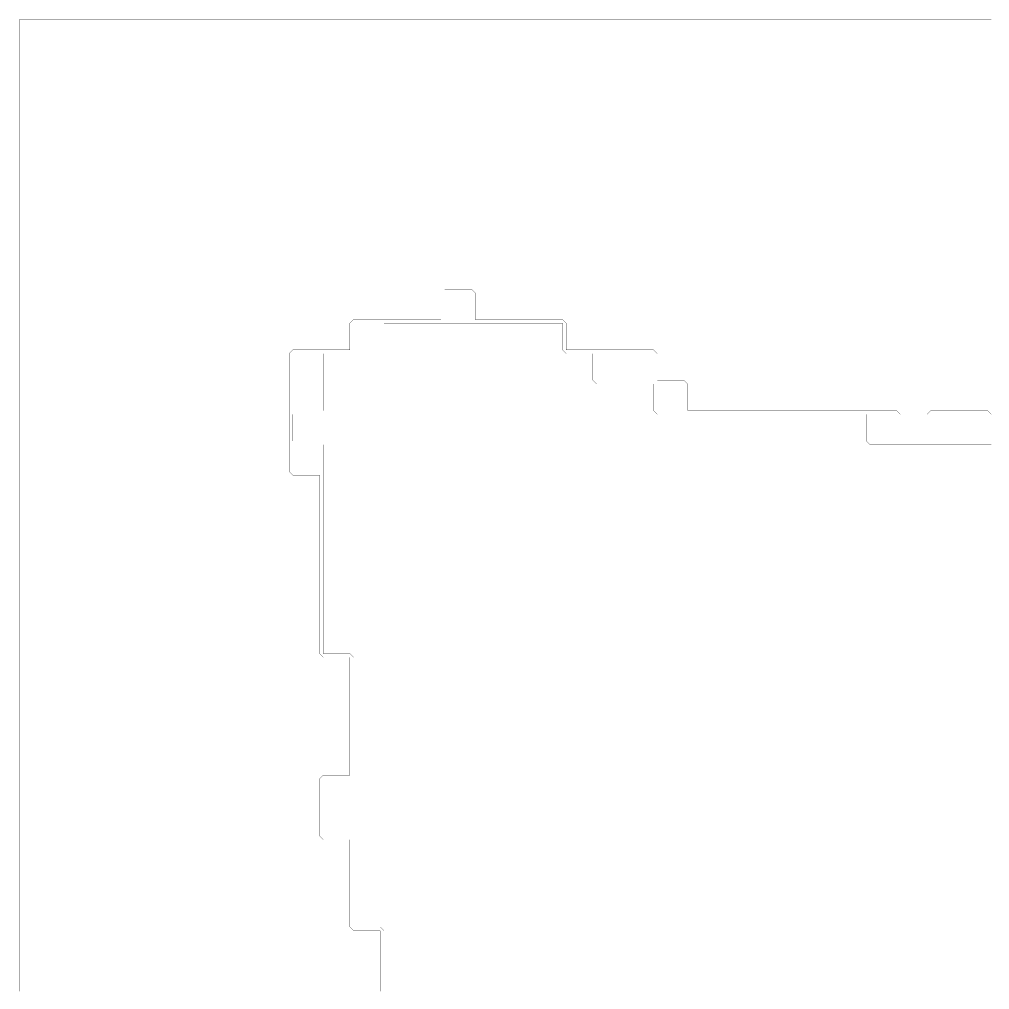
# Model space of a CAD drawing. Header units: metres. Extents: x 0 to 4990, y -4990 to 0.
# Drawn here: x 0 to 2495, y -2495 to 0 of the extents above; entities that cross this region are included whole.
import ezdxf

# ---------------------------------------------------------------- set-up
doc = ezdxf.new("R2010")
doc.units = ezdxf.units.M
doc.layers.add('conductor', color=1, linetype='Continuous')
doc.layers.add('substrate', color=5, linetype='Continuous')

msp = doc.modelspace()

# ---------------------------------------------------------------- linework, layer by layer
at = {"layer": 'conductor', "const_width": 0.5}
msp.add_lwpolyline([(2500, -1093.75), (2490.234375, -1093.75), (2480.46875, -1093.75), (2470.703125, -1093.75), (2460.9375, -1093.75), (2451.171875, -1093.75), (2441.40625, -1093.75), (2431.640625, -1093.75), (2421.875, -1093.75), (2412.109375, -1093.75), (2402.34375, -1093.75), (2392.578125, -1093.75), (2382.8125, -1093.75), (2373.046875, -1093.75), (2363.28125, -1093.75), (2353.515625, -1093.75), (2343.75, -1093.75), (2333.984375, -1093.75), (2324.21875, -1093.75), (2314.453125, -1093.75), (2304.6875, -1093.75), (2294.921875, -1093.75), (2285.15625, -1093.75), (2275.390625, -1093.75), (2265.625, -1093.75), (2255.859375, -1093.75), (2246.09375, -1093.75), (2236.328125, -1093.75), (2226.5625, -1093.75), (2216.796875, -1093.75), (2207.03125, -1093.75), (2197.265625, -1093.75), (2187.5, -1093.75), (2177.734375, -1083.984375), (2177.734375, -1074.21875), (2177.734375, -1064.453125), (2177.734375, -1054.6875), (2177.734375, -1044.921875), (2177.734375, -1035.15625), (2177.734375, -1025.390625), (2177.734375, -1015.625), (2167.96875, -1015.625), (2158.203125, -1015.625), (2148.4375, -1015.625), (2138.671875, -1015.625), (2128.90625, -1015.625), (2119.140625, -1015.625), (2109.375, -1015.625), (2099.609375, -1015.625), (2089.84375, -1015.625), (2080.078125, -1015.625), (2070.3125, -1015.625), (2060.546875, -1015.625), (2050.78125, -1015.625), (2041.015625, -1015.625), (2031.25, -1015.625), (2021.484375, -1015.625), (2011.71875, -1015.625), (2001.953125, -1015.625), (1992.1875, -1015.625), (1982.421875, -1015.625), (1972.65625, -1015.625), (1962.890625, -1015.625), (1953.125, -1015.625), (1943.359375, -1015.625), (1933.59375, -1015.625), (1923.828125, -1015.625), (1914.0625, -1015.625), (1904.296875, -1015.625), (1894.53125, -1015.625), (1884.765625, -1015.625), (1875, -1015.625), (1865.234375, -1015.625), (1855.46875, -1015.625), (1845.703125, -1015.625), (1835.9375, -1015.625), (1826.171875, -1015.625), (1816.40625, -1015.625), (1806.640625, -1015.625), (1796.875, -1015.625), (1787.109375, -1015.625), (1777.34375, -1015.625), (1767.578125, -1015.625), (1757.8125, -1015.625), (1748.046875, -1015.625), (1738.28125, -1015.625), (1728.515625, -1015.625), (1718.75, -1015.625), (1708.984375, -1015.625), (1699.21875, -1015.625), (1689.453125, -1015.625), (1679.6875, -1015.625), (1669.921875, -1015.625), (1660.15625, -1015.625), (1650.390625, -1015.625), (1640.625, -1015.625), (1630.859375, -1005.859375), (1630.859375, -996.09375), (1630.859375, -986.328125), (1630.859375, -976.5625), (1630.859375, -966.796875), (1630.859375, -957.03125), (1630.859375, -947.265625), (1630.859375, -937.5), (1621.09375, -937.5), (1611.328125, -937.5), (1601.5625, -937.5), (1591.796875, -937.5), (1582.03125, -937.5), (1572.265625, -937.5), (1562.5, -937.5), (1552.734375, -937.5), (1542.96875, -937.5), (1533.203125, -937.5), (1523.4375, -937.5), (1513.671875, -937.5), (1503.90625, -937.5), (1494.140625, -937.5), (1484.375, -937.5), (1474.609375, -927.734375), (1474.609375, -917.96875), (1474.609375, -908.203125), (1474.609375, -898.4375), (1474.609375, -888.671875), (1474.609375, -878.90625), (1474.609375, -869.140625), (1474.609375, -859.375), (1464.84375, -859.375), (1455.078125, -859.375), (1445.3125, -859.375), (1435.546875, -859.375), (1425.78125, -859.375), (1416.015625, -859.375), (1406.25, -859.375), (1396.484375, -849.609375), (1396.484375, -839.84375), (1396.484375, -830.078125), (1396.484375, -820.3125), (1396.484375, -810.546875), (1396.484375, -800.78125), (1396.484375, -791.015625), (1396.484375, -781.25), (1386.71875, -781.25), (1376.953125, -781.25), (1367.1875, -781.25), (1357.421875, -781.25), (1347.65625, -781.25), (1337.890625, -781.25), (1328.125, -781.25), (1318.359375, -781.25), (1308.59375, -781.25), (1298.828125, -781.25), (1289.0625, -781.25), (1279.296875, -781.25), (1269.53125, -781.25), (1259.765625, -781.25), (1250, -781.25), (1240.234375, -781.25), (1230.46875, -781.25), (1220.703125, -781.25), (1210.9375, -781.25), (1201.171875, -781.25), (1191.40625, -781.25), (1181.640625, -781.25), (1171.875, -781.25), (1162.109375, -781.25), (1152.34375, -781.25), (1142.578125, -781.25), (1132.8125, -781.25), (1123.046875, -781.25), (1113.28125, -781.25), (1103.515625, -781.25), (1093.75, -781.25), (1083.984375, -781.25), (1074.21875, -781.25), (1064.453125, -781.25), (1054.6875, -781.25), (1044.921875, -781.25), (1035.15625, -781.25), (1025.390625, -781.25), (1015.625, -781.25), (1005.859375, -781.25), (996.09375, -781.25), (986.328125, -781.25), (976.5625, -781.25), (966.796875, -781.25), (957.03125, -781.25), (947.265625, -781.25), (937.5, -781.25), (937.5, -791.015625), (937.5, -800.78125), (937.5, -810.546875), (937.5, -820.3125), (937.5, -830.078125), (937.5, -839.84375), (937.5, -849.609375), (927.734375, -859.375), (917.96875, -859.375), (908.203125, -859.375), (898.4375, -859.375), (888.671875, -859.375), (878.90625, -859.375), (869.140625, -859.375), (859.375, -859.375), (849.609375, -859.375), (839.84375, -859.375), (830.078125, -859.375), (820.3125, -859.375), (810.546875, -859.375), (800.78125, -859.375), (791.015625, -859.375), (781.25, -859.375), (781.25, -869.140625), (781.25, -878.90625), (781.25, -888.671875), (781.25, -898.4375), (781.25, -908.203125), (781.25, -917.96875), (781.25, -927.734375), (781.25, -937.5), (781.25, -947.265625), (781.25, -957.03125), (781.25, -966.796875), (781.25, -976.5625), (781.25, -986.328125), (781.25, -996.09375), (781.25, -1005.859375), (771.484375, -1015.625), (761.71875, -1015.625), (751.953125, -1015.625), (742.1875, -1015.625), (732.421875, -1015.625), (722.65625, -1015.625), (712.890625, -1015.625), (703.125, -1015.625), (703.125, -1025.390625), (703.125, -1035.15625), (703.125, -1044.921875), (703.125, -1054.6875), (703.125, -1064.453125), (703.125, -1074.21875), (703.125, -1083.984375), (712.890625, -1083.984375), (722.65625, -1083.984375), (732.421875, -1083.984375), (742.1875, -1083.984375), (751.953125, -1083.984375), (761.71875, -1083.984375), (771.484375, -1083.984375), (781.25, -1093.75), (781.25, -1103.515625), (781.25, -1113.28125), (781.25, -1123.046875), (781.25, -1132.8125), (781.25, -1142.578125), (781.25, -1152.34375), (781.25, -1162.109375), (781.25, -1171.875), (781.25, -1181.640625), (781.25, -1191.40625), (781.25, -1201.171875), (781.25, -1210.9375), (781.25, -1220.703125), (781.25, -1230.46875), (781.25, -1240.234375), (781.25, -1250), (781.25, -1259.765625), (781.25, -1269.53125), (781.25, -1279.296875), (781.25, -1289.0625), (781.25, -1298.828125), (781.25, -1308.59375), (781.25, -1318.359375), (781.25, -1328.125), (781.25, -1337.890625), (781.25, -1347.65625), (781.25, -1357.421875), (781.25, -1367.1875), (781.25, -1376.953125), (781.25, -1386.71875), (781.25, -1396.484375), (781.25, -1406.25), (781.25, -1416.015625), (781.25, -1425.78125), (781.25, -1435.546875), (781.25, -1445.3125), (781.25, -1455.078125), (781.25, -1464.84375), (781.25, -1474.609375), (781.25, -1484.375), (781.25, -1494.140625), (781.25, -1503.90625), (781.25, -1513.671875), (781.25, -1523.4375), (781.25, -1533.203125), (781.25, -1542.96875), (781.25, -1552.734375), (781.25, -1562.5), (781.25, -1572.265625), (781.25, -1582.03125), (781.25, -1591.796875), (781.25, -1601.5625), (781.25, -1611.328125), (781.25, -1621.09375), (781.25, -1630.859375), (791.015625, -1630.859375), (800.78125, -1630.859375), (810.546875, -1630.859375), (820.3125, -1630.859375), (830.078125, -1630.859375), (839.84375, -1630.859375), (849.609375, -1630.859375), (859.375, -1640.625), (859.375, -1650.390625), (859.375, -1660.15625), (859.375, -1669.921875), (859.375, -1679.6875), (859.375, -1689.453125), (859.375, -1699.21875), (859.375, -1708.984375), (859.375, -1718.75), (859.375, -1728.515625), (859.375, -1738.28125), (859.375, -1748.046875), (859.375, -1757.8125), (859.375, -1767.578125), (859.375, -1777.34375), (859.375, -1787.109375), (859.375, -1796.875), (859.375, -1806.640625), (859.375, -1816.40625), (859.375, -1826.171875), (859.375, -1835.9375), (859.375, -1845.703125), (859.375, -1855.46875), (859.375, -1865.234375), (859.375, -1875), (859.375, -1884.765625), (859.375, -1894.53125), (859.375, -1904.296875), (859.375, -1914.0625), (859.375, -1923.828125), (859.375, -1933.59375), (859.375, -1943.359375), (859.375, -1953.125), (859.375, -1962.890625), (859.375, -1972.65625), (859.375, -1982.421875), (859.375, -1992.1875), (859.375, -2001.953125), (859.375, -2011.71875), (859.375, -2021.484375), (859.375, -2031.25), (859.375, -2041.015625), (859.375, -2050.78125), (859.375, -2060.546875), (859.375, -2070.3125), (859.375, -2080.078125), (859.375, -2089.84375), (859.375, -2099.609375), (859.375, -2109.375), (859.375, -2119.140625), (859.375, -2128.90625), (859.375, -2138.671875), (859.375, -2148.4375), (859.375, -2158.203125), (859.375, -2167.96875), (859.375, -2177.734375), (859.375, -2187.5), (859.375, -2197.265625), (859.375, -2207.03125), (859.375, -2216.796875), (859.375, -2226.5625), (859.375, -2236.328125), (859.375, -2246.09375), (859.375, -2255.859375), (859.375, -2265.625), (859.375, -2275.390625), (859.375, -2285.15625), (859.375, -2294.921875), (859.375, -2304.6875), (859.375, -2314.453125), (859.375, -2324.21875), (859.375, -2333.984375), (869.140625, -2333.984375), (878.90625, -2333.984375), (888.671875, -2333.984375), (898.4375, -2333.984375), (908.203125, -2333.984375), (917.96875, -2333.984375), (927.734375, -2333.984375), (937.5, -2343.75), (937.5, -2353.515625), (937.5, -2363.28125), (937.5, -2373.046875), (937.5, -2382.8125), (937.5, -2392.578125), (937.5, -2402.34375), (937.5, -2412.109375), (937.5, -2421.875), (937.5, -2431.640625), (937.5, -2441.40625), (937.5, -2451.171875), (937.5, -2460.9375), (937.5, -2470.703125), (937.5, -2480.46875), (937.5, -2490.234375), (937.5, -2500)], dxfattribs=at)
at = {"layer": 'substrate', "const_width": 0.5}
for points in [[(2500, 0), (2490.234375, 0), (2480.46875, 0), (2470.703125, 0), (2460.9375, 0), (2451.171875, 0), (2441.40625, 0), (2431.640625, 0), (2421.875, 0), (2412.109375, 0), (2402.34375, 0), (2392.578125, 0), (2382.8125, 0), (2373.046875, 0), (2363.28125, 0), (2353.515625, 0), (2343.75, 0), (2333.984375, 0), (2324.21875, 0), (2314.453125, 0), (2304.6875, 0), (2294.921875, 0), (2285.15625, 0), (2275.390625, 0), (2265.625, 0), (2255.859375, 0), (2246.09375, 0), (2236.328125, 0), (2226.5625, 0), (2216.796875, 0), (2207.03125, 0), (2197.265625, 0), (2187.5, 0), (2177.734375, 0), (2167.96875, 0), (2158.203125, 0), (2148.4375, 0), (2138.671875, 0), (2128.90625, 0), (2119.140625, 0), (2109.375, 0), (2099.609375, 0), (2089.84375, 0), (2080.078125, 0), (2070.3125, 0), (2060.546875, 0), (2050.78125, 0), (2041.015625, 0), (2031.25, 0), (2021.484375, 0), (2011.71875, 0), (2001.953125, 0), (1992.1875, 0), (1982.421875, 0), (1972.65625, 0), (1962.890625, 0), (1953.125, 0), (1943.359375, 0), (1933.59375, 0), (1923.828125, 0), (1914.0625, 0), (1904.296875, 0), (1894.53125, 0), (1884.765625, 0), (1875, 0), (1865.234375, 0), (1855.46875, 0), (1845.703125, 0), (1835.9375, 0), (1826.171875, 0), (1816.40625, 0), (1806.640625, 0), (1796.875, 0), (1787.109375, 0), (1777.34375, 0), (1767.578125, 0), (1757.8125, 0), (1748.046875, 0), (1738.28125, 0), (1728.515625, 0), (1718.75, 0), (1708.984375, 0), (1699.21875, 0), (1689.453125, 0), (1679.6875, 0), (1669.921875, 0), (1660.15625, 0), (1650.390625, 0), (1640.625, 0), (1630.859375, 0), (1621.09375, 0), (1611.328125, 0), (1601.5625, 0), (1591.796875, 0), (1582.03125, 0), (1572.265625, 0), (1562.5, 0), (1552.734375, 0), (1542.96875, 0), (1533.203125, 0), (1523.4375, 0), (1513.671875, 0), (1503.90625, 0), (1494.140625, 0), (1484.375, 0), (1474.609375, 0), (1464.84375, 0), (1455.078125, 0), (1445.3125, 0), (1435.546875, 0), (1425.78125, 0), (1416.015625, 0), (1406.25, 0), (1396.484375, 0), (1386.71875, 0), (1376.953125, 0), (1367.1875, 0), (1357.421875, 0), (1347.65625, 0), (1337.890625, 0), (1328.125, 0), (1318.359375, 0), (1308.59375, 0), (1298.828125, 0), (1289.0625, 0), (1279.296875, 0), (1269.53125, 0), (1259.765625, 0), (1250, 0), (1240.234375, 0), (1230.46875, 0), (1220.703125, 0), (1210.9375, 0), (1201.171875, 0), (1191.40625, 0), (1181.640625, 0), (1171.875, 0), (1162.109375, 0), (1152.34375, 0), (1142.578125, 0), (1132.8125, 0), (1123.046875, 0), (1113.28125, 0), (1103.515625, 0), (1093.75, 0), (1083.984375, 0), (1074.21875, 0), (1064.453125, 0), (1054.6875, 0), (1044.921875, 0), (1035.15625, 0), (1025.390625, 0), (1015.625, 0), (1005.859375, 0), (996.09375, 0), (986.328125, 0), (976.5625, 0), (966.796875, 0), (957.03125, 0), (947.265625, 0), (937.5, 0), (927.734375, 0), (917.96875, 0), (908.203125, 0), (898.4375, 0), (888.671875, 0), (878.90625, 0), (869.140625, 0), (859.375, 0), (849.609375, 0), (839.84375, 0), (830.078125, 0), (820.3125, 0), (810.546875, 0), (800.78125, 0), (791.015625, 0), (781.25, 0), (771.484375, 0), (761.71875, 0), (751.953125, 0), (742.1875, 0), (732.421875, 0), (722.65625, 0), (712.890625, 0), (703.125, 0), (693.359375, 0), (683.59375, 0), (673.828125, 0), (664.0625, 0), (654.296875, 0), (644.53125, 0), (634.765625, 0), (625, 0), (615.234375, 0), (605.46875, 0), (595.703125, 0), (585.9375, 0), (576.171875, 0), (566.40625, 0), (556.640625, 0), (546.875, 0), (537.109375, 0), (527.34375, 0), (517.578125, 0), (507.8125, 0), (498.046875, 0), (488.28125, 0), (478.515625, 0), (468.75, 0), (458.984375, 0), (449.21875, 0), (439.453125, 0), (429.6875, 0), (419.921875, 0), (410.15625, 0), (400.390625, 0), (390.625, 0), (380.859375, 0), (371.09375, 0), (361.328125, 0), (351.5625, 0), (341.796875, 0), (332.03125, 0), (322.265625, 0), (312.5, 0), (302.734375, 0), (292.96875, 0), (283.203125, 0), (273.4375, 0), (263.671875, 0), (253.90625, 0), (244.140625, 0), (234.375, 0), (224.609375, 0), (214.84375, 0), (205.078125, 0), (195.3125, 0), (185.546875, 0), (175.78125, 0), (166.015625, 0), (156.25, 0), (146.484375, 0), (136.71875, 0), (126.953125, 0), (117.1875, 0), (107.421875, 0), (97.65625, 0), (87.890625, 0), (78.125, 0), (68.359375, 0), (58.59375, 0), (48.828125, 0), (39.0625, 0), (29.296875, 0), (19.53125, 0), (9.765625, 0), (0, 0), (0, -9.765625), (0, -19.53125), (0, -29.296875), (0, -39.0625), (0, -48.828125), (0, -58.59375), (0, -68.359375), (0, -78.125), (0, -87.890625), (0, -97.65625), (0, -107.421875), (0, -117.1875), (0, -126.953125), (0, -136.71875), (0, -146.484375), (0, -156.25), (0, -166.015625), (0, -175.78125), (0, -185.546875), (0, -195.3125), (0, -205.078125), (0, -214.84375), (0, -224.609375), (0, -234.375), (0, -244.140625), (0, -253.90625), (0, -263.671875), (0, -273.4375), (0, -283.203125), (0, -292.96875), (0, -302.734375), (0, -312.5), (0, -322.265625), (0, -332.03125), (0, -341.796875), (0, -351.5625), (0, -361.328125), (0, -371.09375), (0, -380.859375), (0, -390.625), (0, -400.390625), (0, -410.15625), (0, -419.921875), (0, -429.6875), (0, -439.453125), (0, -449.21875), (0, -458.984375), (0, -468.75), (0, -478.515625), (0, -488.28125), (0, -498.046875), (0, -507.8125), (0, -517.578125), (0, -527.34375), (0, -537.109375), (0, -546.875), (0, -556.640625), (0, -566.40625), (0, -576.171875), (0, -585.9375), (0, -595.703125), (0, -605.46875), (0, -615.234375), (0, -625), (0, -634.765625), (0, -644.53125), (0, -654.296875), (0, -664.0625), (0, -673.828125), (0, -683.59375), (0, -693.359375), (0, -703.125), (0, -712.890625), (0, -722.65625), (0, -732.421875), (0, -742.1875), (0, -751.953125), (0, -761.71875), (0, -771.484375), (0, -781.25), (0, -791.015625), (0, -800.78125), (0, -810.546875), (0, -820.3125), (0, -830.078125), (0, -839.84375), (0, -849.609375), (0, -859.375), (0, -869.140625), (0, -878.90625), (0, -888.671875), (0, -898.4375), (0, -908.203125), (0, -917.96875), (0, -927.734375), (0, -937.5), (0, -947.265625), (0, -957.03125), (0, -966.796875), (0, -976.5625), (0, -986.328125), (0, -996.09375), (0, -1005.859375), (0, -1015.625), (0, -1025.390625), (0, -1035.15625), (0, -1044.921875), (0, -1054.6875), (0, -1064.453125), (0, -1074.21875), (0, -1083.984375), (0, -1093.75), (0, -1103.515625), (0, -1113.28125), (0, -1123.046875), (0, -1132.8125), (0, -1142.578125), (0, -1152.34375), (0, -1162.109375), (0, -1171.875), (0, -1181.640625), (0, -1191.40625), (0, -1201.171875), (0, -1210.9375), (0, -1220.703125), (0, -1230.46875), (0, -1240.234375), (0, -1250), (0, -1259.765625), (0, -1269.53125), (0, -1279.296875), (0, -1289.0625), (0, -1298.828125), (0, -1308.59375), (0, -1318.359375), (0, -1328.125), (0, -1337.890625), (0, -1347.65625), (0, -1357.421875), (0, -1367.1875), (0, -1376.953125), (0, -1386.71875), (0, -1396.484375), (0, -1406.25), (0, -1416.015625), (0, -1425.78125), (0, -1435.546875), (0, -1445.3125), (0, -1455.078125), (0, -1464.84375), (0, -1474.609375), (0, -1484.375), (0, -1494.140625), (0, -1503.90625), (0, -1513.671875), (0, -1523.4375), (0, -1533.203125), (0, -1542.96875), (0, -1552.734375), (0, -1562.5), (0, -1572.265625), (0, -1582.03125), (0, -1591.796875), (0, -1601.5625), (0, -1611.328125), (0, -1621.09375), (0, -1630.859375), (0, -1640.625), (0, -1650.390625), (0, -1660.15625), (0, -1669.921875), (0, -1679.6875), (0, -1689.453125), (0, -1699.21875), (0, -1708.984375), (0, -1718.75), (0, -1728.515625), (0, -1738.28125), (0, -1748.046875), (0, -1757.8125), (0, -1767.578125), (0, -1777.34375), (0, -1787.109375), (0, -1796.875), (0, -1806.640625), (0, -1816.40625), (0, -1826.171875), (0, -1835.9375), (0, -1845.703125), (0, -1855.46875), (0, -1865.234375), (0, -1875), (0, -1884.765625), (0, -1894.53125), (0, -1904.296875), (0, -1914.0625), (0, -1923.828125), (0, -1933.59375), (0, -1943.359375), (0, -1953.125), (0, -1962.890625), (0, -1972.65625), (0, -1982.421875), (0, -1992.1875), (0, -2001.953125), (0, -2011.71875), (0, -2021.484375), (0, -2031.25), (0, -2041.015625), (0, -2050.78125), (0, -2060.546875), (0, -2070.3125), (0, -2080.078125), (0, -2089.84375), (0, -2099.609375), (0, -2109.375), (0, -2119.140625), (0, -2128.90625), (0, -2138.671875), (0, -2148.4375), (0, -2158.203125), (0, -2167.96875), (0, -2177.734375), (0, -2187.5), (0, -2197.265625), (0, -2207.03125), (0, -2216.796875), (0, -2226.5625), (0, -2236.328125), (0, -2246.09375), (0, -2255.859375), (0, -2265.625), (0, -2275.390625), (0, -2285.15625), (0, -2294.921875), (0, -2304.6875), (0, -2314.453125), (0, -2324.21875), (0, -2333.984375), (0, -2343.75), (0, -2353.515625), (0, -2363.28125), (0, -2373.046875), (0, -2382.8125), (0, -2392.578125), (0, -2402.34375), (0, -2412.109375), (0, -2421.875), (0, -2431.640625), (0, -2441.40625), (0, -2451.171875), (0, -2460.9375), (0, -2470.703125), (0, -2480.46875), (0, -2490.234375), (0, -2500)], [(927.734375, -2500), (927.734375, -2490.234375), (927.734375, -2480.46875), (927.734375, -2470.703125), (927.734375, -2460.9375), (927.734375, -2451.171875), (927.734375, -2441.40625), (927.734375, -2431.640625), (927.734375, -2421.875), (927.734375, -2412.109375), (927.734375, -2402.34375), (927.734375, -2392.578125), (927.734375, -2382.8125), (927.734375, -2373.046875), (927.734375, -2363.28125), (927.734375, -2353.515625), (927.734375, -2343.75), (917.96875, -2343.75), (908.203125, -2343.75), (898.4375, -2343.75), (888.671875, -2343.75), (878.90625, -2343.75), (869.140625, -2343.75), (859.375, -2343.75), (849.609375, -2333.984375), (849.609375, -2324.21875), (849.609375, -2314.453125), (849.609375, -2304.6875), (849.609375, -2294.921875), (849.609375, -2285.15625), (849.609375, -2275.390625), (849.609375, -2265.625), (849.609375, -2255.859375), (849.609375, -2246.09375), (849.609375, -2236.328125), (849.609375, -2226.5625), (849.609375, -2216.796875), (849.609375, -2207.03125), (849.609375, -2197.265625), (849.609375, -2187.5), (849.609375, -2177.734375), (849.609375, -2167.96875), (849.609375, -2158.203125), (849.609375, -2148.4375), (849.609375, -2138.671875), (849.609375, -2128.90625), (849.609375, -2119.140625), (849.609375, -2109.375), (839.84375, -2109.375), (830.078125, -2109.375), (820.3125, -2109.375), (810.546875, -2109.375), (800.78125, -2109.375), (791.015625, -2109.375), (781.25, -2109.375), (771.484375, -2099.609375), (771.484375, -2089.84375), (771.484375, -2080.078125), (771.484375, -2070.3125), (771.484375, -2060.546875), (771.484375, -2050.78125), (771.484375, -2041.015625), (771.484375, -2031.25), (771.484375, -2021.484375), (771.484375, -2011.71875), (771.484375, -2001.953125), (771.484375, -1992.1875), (771.484375, -1982.421875), (771.484375, -1972.65625), (771.484375, -1962.890625), (771.484375, -1953.125), (781.25, -1943.359375), (791.015625, -1943.359375), (800.78125, -1943.359375), (810.546875, -1943.359375), (820.3125, -1943.359375), (830.078125, -1943.359375), (839.84375, -1943.359375), (849.609375, -1943.359375), (849.609375, -1933.59375), (849.609375, -1923.828125), (849.609375, -1914.0625), (849.609375, -1904.296875), (849.609375, -1894.53125), (849.609375, -1884.765625), (849.609375, -1875), (849.609375, -1865.234375), (849.609375, -1855.46875), (849.609375, -1845.703125), (849.609375, -1835.9375), (849.609375, -1826.171875), (849.609375, -1816.40625), (849.609375, -1806.640625), (849.609375, -1796.875), (849.609375, -1787.109375), (849.609375, -1777.34375), (849.609375, -1767.578125), (849.609375, -1757.8125), (849.609375, -1748.046875), (849.609375, -1738.28125), (849.609375, -1728.515625), (849.609375, -1718.75), (849.609375, -1708.984375), (849.609375, -1699.21875), (849.609375, -1689.453125), (849.609375, -1679.6875), (849.609375, -1669.921875), (849.609375, -1660.15625), (849.609375, -1650.390625), (849.609375, -1640.625), (839.84375, -1640.625), (830.078125, -1640.625), (820.3125, -1640.625), (810.546875, -1640.625), (800.78125, -1640.625), (791.015625, -1640.625), (781.25, -1640.625), (771.484375, -1630.859375), (771.484375, -1621.09375), (771.484375, -1611.328125), (771.484375, -1601.5625), (771.484375, -1591.796875), (771.484375, -1582.03125), (771.484375, -1572.265625), (771.484375, -1562.5), (771.484375, -1552.734375), (771.484375, -1542.96875), (771.484375, -1533.203125), (771.484375, -1523.4375), (771.484375, -1513.671875), (771.484375, -1503.90625), (771.484375, -1494.140625), (771.484375, -1484.375), (771.484375, -1474.609375), (771.484375, -1464.84375), (771.484375, -1455.078125), (771.484375, -1445.3125), (771.484375, -1435.546875), (771.484375, -1425.78125), (771.484375, -1416.015625), (771.484375, -1406.25), (771.484375, -1396.484375), (771.484375, -1386.71875), (771.484375, -1376.953125), (771.484375, -1367.1875), (771.484375, -1357.421875), (771.484375, -1347.65625), (771.484375, -1337.890625), (771.484375, -1328.125), (771.484375, -1318.359375), (771.484375, -1308.59375), (771.484375, -1298.828125), (771.484375, -1289.0625), (771.484375, -1279.296875), (771.484375, -1269.53125), (771.484375, -1259.765625), (771.484375, -1250), (771.484375, -1240.234375), (771.484375, -1230.46875), (771.484375, -1220.703125), (771.484375, -1210.9375), (771.484375, -1201.171875), (771.484375, -1191.40625), (771.484375, -1181.640625), (771.484375, -1171.875), (761.71875, -1171.875), (751.953125, -1171.875), (742.1875, -1171.875), (732.421875, -1171.875), (722.65625, -1171.875), (712.890625, -1171.875), (703.125, -1171.875), (693.359375, -1162.109375), (693.359375, -1152.34375), (693.359375, -1142.578125), (693.359375, -1132.8125), (693.359375, -1123.046875), (693.359375, -1113.28125), (693.359375, -1103.515625), (693.359375, -1093.75), (693.359375, -1083.984375), (693.359375, -1074.21875), (693.359375, -1064.453125), (693.359375, -1054.6875), (693.359375, -1044.921875), (693.359375, -1035.15625), (693.359375, -1025.390625), (693.359375, -1015.625), (693.359375, -1005.859375), (693.359375, -996.09375), (693.359375, -986.328125), (693.359375, -976.5625), (693.359375, -966.796875), (693.359375, -957.03125), (693.359375, -947.265625), (693.359375, -937.5), (693.359375, -927.734375), (693.359375, -917.96875), (693.359375, -908.203125), (693.359375, -898.4375), (693.359375, -888.671875), (693.359375, -878.90625), (693.359375, -869.140625), (693.359375, -859.375), (703.125, -849.609375), (712.890625, -849.609375), (722.65625, -849.609375), (732.421875, -849.609375), (742.1875, -849.609375), (751.953125, -849.609375), (761.71875, -849.609375), (771.484375, -849.609375), (781.25, -849.609375), (791.015625, -849.609375), (800.78125, -849.609375), (810.546875, -849.609375), (820.3125, -849.609375), (830.078125, -849.609375), (839.84375, -849.609375), (849.609375, -849.609375), (849.609375, -839.84375), (849.609375, -830.078125), (849.609375, -820.3125), (849.609375, -810.546875), (849.609375, -800.78125), (849.609375, -791.015625), (849.609375, -781.25), (859.375, -771.484375), (869.140625, -771.484375), (878.90625, -771.484375), (888.671875, -771.484375), (898.4375, -771.484375), (908.203125, -771.484375), (917.96875, -771.484375), (927.734375, -771.484375), (937.5, -771.484375), (947.265625, -771.484375), (957.03125, -771.484375), (966.796875, -771.484375), (976.5625, -771.484375), (986.328125, -771.484375), (996.09375, -771.484375), (1005.859375, -771.484375), (1015.625, -771.484375), (1025.390625, -771.484375), (1035.15625, -771.484375), (1044.921875, -771.484375), (1054.6875, -771.484375), (1064.453125, -771.484375), (1074.21875, -771.484375), (1083.984375, -771.484375), (1083.984375, -761.71875), (1083.984375, -751.953125), (1083.984375, -742.1875), (1083.984375, -732.421875), (1083.984375, -722.65625), (1083.984375, -712.890625), (1083.984375, -703.125), (1093.75, -693.359375), (1103.515625, -693.359375), (1113.28125, -693.359375), (1123.046875, -693.359375), (1132.8125, -693.359375), (1142.578125, -693.359375), (1152.34375, -693.359375), (1162.109375, -693.359375), (1171.875, -703.125), (1171.875, -712.890625), (1171.875, -722.65625), (1171.875, -732.421875), (1171.875, -742.1875), (1171.875, -751.953125), (1171.875, -761.71875), (1171.875, -771.484375), (1181.640625, -771.484375), (1191.40625, -771.484375), (1201.171875, -771.484375), (1210.9375, -771.484375), (1220.703125, -771.484375), (1230.46875, -771.484375), (1240.234375, -771.484375), (1250, -771.484375), (1259.765625, -771.484375), (1269.53125, -771.484375), (1279.296875, -771.484375), (1289.0625, -771.484375), (1298.828125, -771.484375), (1308.59375, -771.484375), (1318.359375, -771.484375), (1328.125, -771.484375), (1337.890625, -771.484375), (1347.65625, -771.484375), (1357.421875, -771.484375), (1367.1875, -771.484375), (1376.953125, -771.484375), (1386.71875, -771.484375), (1396.484375, -771.484375), (1406.25, -781.25), (1406.25, -791.015625), (1406.25, -800.78125), (1406.25, -810.546875), (1406.25, -820.3125), (1406.25, -830.078125), (1406.25, -839.84375), (1406.25, -849.609375), (1416.015625, -849.609375), (1425.78125, -849.609375), (1435.546875, -849.609375), (1445.3125, -849.609375), (1455.078125, -849.609375), (1464.84375, -849.609375), (1474.609375, -849.609375), (1484.375, -849.609375), (1494.140625, -849.609375), (1503.90625, -849.609375), (1513.671875, -849.609375), (1523.4375, -849.609375), (1533.203125, -849.609375), (1542.96875, -849.609375), (1552.734375, -849.609375), (1562.5, -849.609375), (1572.265625, -849.609375), (1582.03125, -849.609375), (1591.796875, -849.609375), (1601.5625, -849.609375), (1611.328125, -849.609375), (1621.09375, -849.609375), (1630.859375, -849.609375), (1640.625, -859.375), (1640.625, -869.140625), (1640.625, -878.90625), (1640.625, -888.671875), (1640.625, -898.4375), (1640.625, -908.203125), (1640.625, -917.96875), (1640.625, -927.734375), (1650.390625, -927.734375), (1660.15625, -927.734375), (1669.921875, -927.734375), (1679.6875, -927.734375), (1689.453125, -927.734375), (1699.21875, -927.734375), (1708.984375, -927.734375), (1718.75, -937.5), (1718.75, -947.265625), (1718.75, -957.03125), (1718.75, -966.796875), (1718.75, -976.5625), (1718.75, -986.328125), (1718.75, -996.09375), (1718.75, -1005.859375), (1728.515625, -1005.859375), (1738.28125, -1005.859375), (1748.046875, -1005.859375), (1757.8125, -1005.859375), (1767.578125, -1005.859375), (1777.34375, -1005.859375), (1787.109375, -1005.859375), (1796.875, -1005.859375), (1806.640625, -1005.859375), (1816.40625, -1005.859375), (1826.171875, -1005.859375), (1835.9375, -1005.859375), (1845.703125, -1005.859375), (1855.46875, -1005.859375), (1865.234375, -1005.859375), (1875, -1005.859375), (1884.765625, -1005.859375), (1894.53125, -1005.859375), (1904.296875, -1005.859375), (1914.0625, -1005.859375), (1923.828125, -1005.859375), (1933.59375, -1005.859375), (1943.359375, -1005.859375), (1953.125, -1005.859375), (1962.890625, -1005.859375), (1972.65625, -1005.859375), (1982.421875, -1005.859375), (1992.1875, -1005.859375), (2001.953125, -1005.859375), (2011.71875, -1005.859375), (2021.484375, -1005.859375), (2031.25, -1005.859375), (2041.015625, -1005.859375), (2050.78125, -1005.859375), (2060.546875, -1005.859375), (2070.3125, -1005.859375), (2080.078125, -1005.859375), (2089.84375, -1005.859375), (2099.609375, -1005.859375), (2109.375, -1005.859375), (2119.140625, -1005.859375), (2128.90625, -1005.859375), (2138.671875, -1005.859375), (2148.4375, -1005.859375), (2158.203125, -1005.859375), (2167.96875, -1005.859375), (2177.734375, -1005.859375), (2187.5, -1005.859375), (2197.265625, -1005.859375), (2207.03125, -1005.859375), (2216.796875, -1005.859375), (2226.5625, -1005.859375), (2236.328125, -1005.859375), (2246.09375, -1005.859375), (2255.859375, -1005.859375), (2265.625, -1015.625), (2265.625, -1025.390625), (2265.625, -1035.15625), (2265.625, -1044.921875), (2265.625, -1054.6875), (2265.625, -1064.453125), (2265.625, -1074.21875), (2265.625, -1083.984375), (2275.390625, -1083.984375), (2285.15625, -1083.984375), (2294.921875, -1083.984375), (2304.6875, -1083.984375), (2314.453125, -1083.984375), (2324.21875, -1083.984375), (2333.984375, -1083.984375), (2333.984375, -1074.21875), (2333.984375, -1064.453125), (2333.984375, -1054.6875), (2333.984375, -1044.921875), (2333.984375, -1035.15625), (2333.984375, -1025.390625), (2333.984375, -1015.625), (2343.75, -1005.859375), (2353.515625, -1005.859375), (2363.28125, -1005.859375), (2373.046875, -1005.859375), (2382.8125, -1005.859375), (2392.578125, -1005.859375), (2402.34375, -1005.859375), (2412.109375, -1005.859375), (2421.875, -1005.859375), (2431.640625, -1005.859375), (2441.40625, -1005.859375), (2451.171875, -1005.859375), (2460.9375, -1005.859375), (2470.703125, -1005.859375), (2480.46875, -1005.859375), (2490.234375, -1005.859375), (2500, -1015.625)]]:
    msp.add_lwpolyline(points, dxfattribs=at)

doc.saveas('drawing.dxf')
